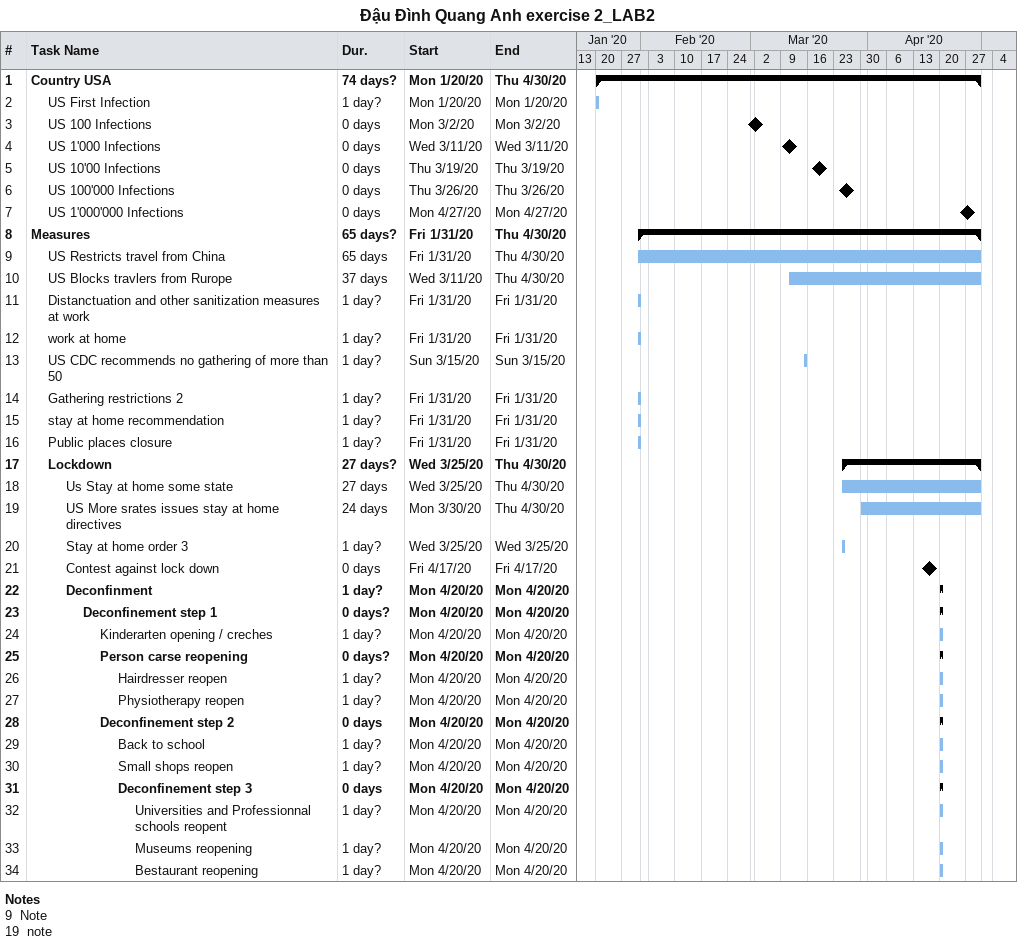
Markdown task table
Đậu Đình Quang Anh exercise 2_LAB2

| ID | Level | Task | Duration | Start | Finish |
|---|---|---|---|---|---|
| 1 | 1 | **Country USA** | 74d? | 2020-01-20 | 2020-04-30 |
| 2 | 2 | US First Infection | 1d? | 2020-01-20 | 2020-01-20 |
| 3 | 2 | US 100 Infections | 0d | 2020-03-02 | 2020-03-02 |
| 4 | 2 | US 1'000 Infections | 0d | 2020-03-11 | 2020-03-11 |
| 5 | 2 | US 10'00 Infections | 0d | 2020-03-19 | 2020-03-19 |
| 6 | 2 | US 100'000 Infections | 0d | 2020-03-26 | 2020-03-26 |
| 7 | 2 | US 1'000'000 Infections | 0d | 2020-04-27 | 2020-04-27 |
| 8 | 1 | **Measures** | 65d? | 2020-01-31 | 2020-04-30 |
| 9 | 2 | US Restricts travel from China | 65d | 2020-01-31 | 2020-04-30 |
| 10 | 2 | US Blocks travlers from Rurope | 37d | 2020-03-11 | 2020-04-30 |
| 11 | 2 | Distanctuation and other sanitization measures at work | 1d? | 2020-01-31 | 2020-01-31 |
| 12 | 2 | work at home | 1d? | 2020-01-31 | 2020-01-31 |
| 13 | 2 | US CDC recommends no gathering of more than 50 | 1d? | 2020-03-15 | 2020-03-15 |
| 14 | 2 | Gathering restrictions 2 | 1d? | 2020-01-31 | 2020-01-31 |
| 15 | 2 | stay at home recommendation | 1d? | 2020-01-31 | 2020-01-31 |
| 16 | 2 | Public places closure | 1d? | 2020-01-31 | 2020-01-31 |
| 17 | 2 | **Lockdown** | 27d? | 2020-03-25 | 2020-04-30 |
| 18 | 3 | Us Stay at home some state | 27d | 2020-03-25 | 2020-04-30 |
| 19 | 3 | US More srates issues stay at home directives | 24d | 2020-03-30 | 2020-04-30 |
| 20 | 3 | Stay at home order 3 | 1d? | 2020-03-25 | 2020-03-25 |
| 21 | 3 | Contest against lock down | 0d | 2020-04-17 | 2020-04-17 |
| 22 | 3 | **Deconfinment** | 1d? | 2020-04-20 | 2020-04-20 |
| 23 | 4 | **Deconfinement step 1** | 0d? | 2020-04-20 | 2020-04-20 |
| 24 | 5 | Kinderarten opening / creches | 1d? | 2020-04-20 | 2020-04-20 |
| 25 | 5 | **Person carse reopening** | 0d? | 2020-04-20 | 2020-04-20 |
| 26 | 6 | Hairdresser reopen | 1d? | 2020-04-20 | 2020-04-20 |
| 27 | 6 | Physiotherapy reopen | 1d? | 2020-04-20 | 2020-04-20 |
| 28 | 5 | **Deconfinement step 2** | 0d | 2020-04-20 | 2020-04-20 |
| 29 | 6 | Back to school | 1d? | 2020-04-20 | 2020-04-20 |
| 30 | 6 | Small shops reopen | 1d? | 2020-04-20 | 2020-04-20 |
| 31 | 6 | **Deconfinement step 3** | 0d | 2020-04-20 | 2020-04-20 |
| 32 | 7 | Universities and Professionnal schools reopent | 1d? | 2020-04-20 | 2020-04-20 |
| 33 | 7 | Museums reopening | 1d? | 2020-04-20 | 2020-04-20 |
| 34 | 7 | Bestaurant reopening | 1d? | 2020-04-20 | 2020-04-20 |

Notes
- 9: Note
- 19: note
